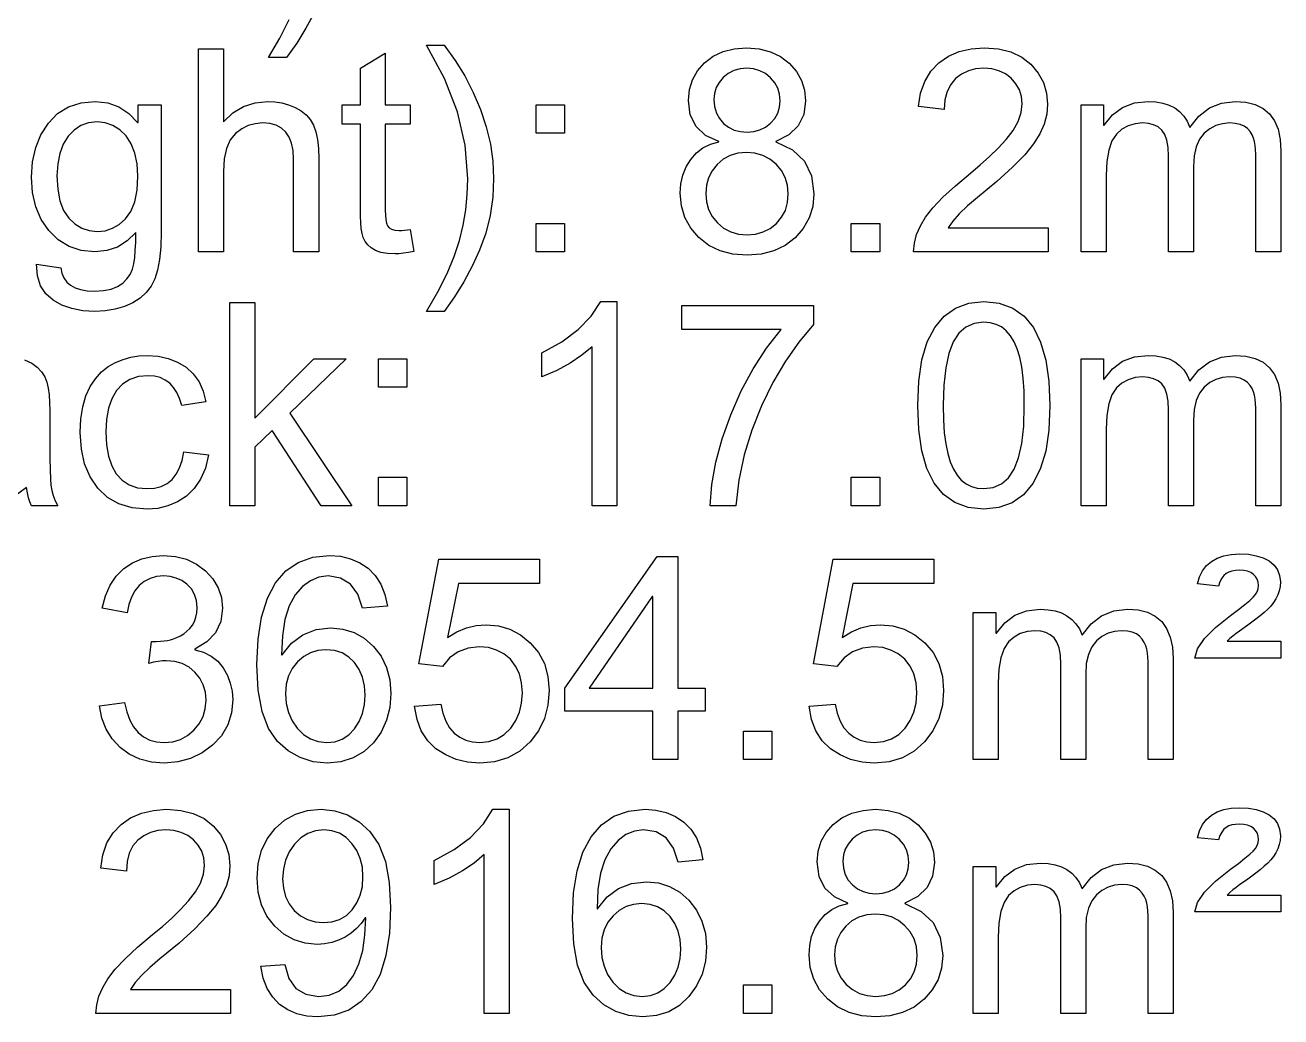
# Model space of a CAD drawing. Header units: metres. Extents: x -43 to 83, y -20 to 98.
# Drawn here: x -12.37 to 0, y -19.53 to -9.77 of the extents above; entities that cross this region are included whole.
import ezdxf

# ---------------------------------------------------------------- set-up
doc = ezdxf.new("R2010")
doc.units = ezdxf.units.M
doc.layers.add('METRICS', color=7, linetype='Continuous')

msp = doc.modelspace()

# ---------------------------------------------------------------- linework, layer by layer
at = {"layer": 'METRICS'}
for points in [[(-9.518, -9.642), (-9.601, -9.796), (-9.692, -9.944), (-9.793, -10.087), (-9.969, -10.087), (-9.857, -9.894), (-9.766, -9.713)], [(-9.476, -12), (-9.723, -12), (-9.723, -11.086), (-9.728, -11.003), (-9.742, -10.931), (-9.766, -10.87), (-9.799, -10.82), (-9.842, -10.781), (-9.895, -10.753), (-9.956, -10.737), (-10.027, -10.731), (-10.1, -10.738), (-10.169, -10.757), (-10.234, -10.79), (-10.295, -10.836), (-10.347, -10.898), (-10.384, -10.981), (-10.406, -11.085), (-10.413, -11.209), (-10.413, -12), (-10.659, -12), (-10.659, -10), (-10.413, -10), (-10.413, -10.718), (-10.321, -10.631), (-10.217, -10.569), (-10.102, -10.532), (-9.977, -10.52), (-9.907, -10.523), (-9.839, -10.534), (-9.773, -10.552), (-9.708, -10.577), (-9.649, -10.61), (-9.599, -10.65), (-9.559, -10.698), (-9.528, -10.753), (-9.505, -10.818), (-9.489, -10.895), (-9.479, -10.983), (-9.476, -11.083), (-9.476, -12)], [(-8.239, -9.966), (-8.132, -10.114), (-8.036, -10.268), (-7.954, -10.43), (-7.883, -10.598), (-7.826, -10.768), (-7.785, -10.939), (-7.761, -11.108), (-7.753, -11.277), (-7.762, -11.463), (-7.788, -11.643), (-7.831, -11.816), (-7.891, -11.982), (-7.964, -12.142), (-8.047, -12.296), (-8.138, -12.444), (-8.239, -12.587), (-8.415, -12.587), (-8.303, -12.394), (-8.212, -12.213), (-8.141, -12.045), (-8.089, -11.889), (-8.053, -11.738), (-8.027, -11.587), (-8.012, -11.434), (-8.007, -11.28), (-8.032, -10.95), (-8.109, -10.621), (-8.236, -10.293), (-8.415, -9.966), (-8.239, -9.966)], [(-4.974, -10.918), (-4.81, -10.995), (-4.693, -11.106), (-4.622, -11.251), (-4.599, -11.43), (-4.61, -11.553), (-4.645, -11.666), (-4.703, -11.769), (-4.783, -11.861), (-4.882, -11.937), (-4.994, -11.991), (-5.118, -12.023), (-5.256, -12.034), (-5.396, -12.023), (-5.521, -11.99), (-5.633, -11.936), (-5.732, -11.859), (-5.812, -11.767), (-5.87, -11.663), (-5.904, -11.548), (-5.915, -11.422), (-5.909, -11.33), (-5.89, -11.244), (-5.857, -11.164), (-5.812, -11.09), (-5.756, -11.026), (-5.692, -10.976), (-5.618, -10.94), (-5.535, -10.918), (-5.535, -10.913), (-5.666, -10.853), (-5.76, -10.765), (-5.816, -10.65), (-5.835, -10.508), (-5.825, -10.402), (-5.795, -10.305), (-5.746, -10.217), (-5.677, -10.138), (-5.591, -10.074), (-5.494, -10.027), (-5.384, -10), (-5.262, -9.99), (-5.138, -10), (-5.026, -10.029), (-4.927, -10.076), (-4.841, -10.143), (-4.771, -10.224), (-4.721, -10.312), (-4.691, -10.409), (-4.681, -10.513), (-4.699, -10.648), (-4.754, -10.76), (-4.846, -10.848), (-4.974, -10.913), (-4.974, -10.918)], [(-2.292, -12), (-3.617, -12), (-3.609, -11.915), (-3.587, -11.83), (-3.55, -11.744), (-3.499, -11.658), (-3.427, -11.565), (-3.329, -11.462), (-3.206, -11.349), (-3.057, -11.224), (-2.961, -11.144), (-2.87, -11.062), (-2.784, -10.978), (-2.704, -10.892), (-2.636, -10.804), (-2.587, -10.717), (-2.558, -10.629), (-2.548, -10.542), (-2.555, -10.469), (-2.575, -10.403), (-2.609, -10.344), (-2.656, -10.291), (-2.713, -10.248), (-2.777, -10.217), (-2.848, -10.199), (-2.926, -10.192), (-3.006, -10.199), (-3.078, -10.218), (-3.144, -10.25), (-3.203, -10.294), (-3.252, -10.351), (-3.288, -10.421), (-3.309, -10.503), (-3.317, -10.598), (-3.569, -10.569), (-3.548, -10.437), (-3.507, -10.321), (-3.448, -10.222), (-3.369, -10.139), (-3.275, -10.074), (-3.169, -10.028), (-3.051, -10), (-2.921, -9.99), (-2.782, -10.001), (-2.659, -10.031), (-2.552, -10.082), (-2.462, -10.153), (-2.39, -10.239), (-2.339, -10.333), (-2.308, -10.436), (-2.297, -10.547), (-2.306, -10.644), (-2.332, -10.741), (-2.375, -10.838), (-2.436, -10.937), (-2.522, -11.043), (-2.643, -11.167), (-2.798, -11.307), (-2.988, -11.464), (-3.087, -11.547), (-3.168, -11.625), (-3.231, -11.697), (-3.276, -11.763), (-2.292, -11.763), (-2.292, -12)], [(-8.54, -11.997), (-8.593, -12.007), (-8.641, -12.014), (-8.685, -12.018), (-8.724, -12.019), (-8.799, -12.016), (-8.864, -12.005), (-8.917, -11.987), (-8.959, -11.962), (-8.992, -11.932), (-9.018, -11.898), (-9.037, -11.86), (-9.049, -11.819), (-9.056, -11.771), (-9.061, -11.714), (-9.064, -11.649), (-9.065, -11.576), (-9.065, -10.742), (-9.244, -10.742), (-9.244, -10.553), (-9.065, -10.553), (-9.065, -10.192), (-8.82, -10.044), (-8.82, -10.553), (-8.574, -10.553), (-8.574, -10.742), (-8.82, -10.742), (-8.82, -11.589), (-8.819, -11.64), (-8.814, -11.683), (-8.807, -11.717), (-8.797, -11.744), (-8.782, -11.764), (-8.758, -11.778), (-8.725, -11.787), (-8.683, -11.79), (-8.657, -11.789), (-8.63, -11.787), (-8.602, -11.784), (-8.574, -11.779), (-8.54, -11.997)], [(-5.256, -10.821), (-5.19, -10.816), (-5.13, -10.799), (-5.075, -10.772), (-5.025, -10.733), (-4.984, -10.687), (-4.955, -10.634), (-4.938, -10.576), (-4.932, -10.513), (-4.938, -10.448), (-4.955, -10.388), (-4.985, -10.334), (-5.027, -10.285), (-5.077, -10.245), (-5.132, -10.216), (-5.193, -10.198), (-5.259, -10.192), (-5.326, -10.198), (-5.387, -10.215), (-5.442, -10.244), (-5.491, -10.284), (-5.531, -10.332), (-5.56, -10.383), (-5.577, -10.439), (-5.583, -10.499), (-5.577, -10.57), (-5.559, -10.633), (-5.53, -10.687), (-5.488, -10.735), (-5.439, -10.773), (-5.383, -10.8), (-5.323, -10.816), (-5.256, -10.821)], [(-11.027, -11.805), (-11.031, -11.949), (-11.043, -12.074), (-11.062, -12.18), (-11.089, -12.265), (-11.125, -12.337), (-11.174, -12.401), (-11.234, -12.456), (-11.307, -12.502), (-11.389, -12.539), (-11.479, -12.565), (-11.577, -12.581), (-11.682, -12.587), (-11.8, -12.58), (-11.907, -12.559), (-12.004, -12.525), (-12.091, -12.477), (-12.163, -12.414), (-12.214, -12.334), (-12.245, -12.236), (-12.255, -12.12), (-12.016, -12.157), (-12.005, -12.211), (-11.986, -12.257), (-11.957, -12.297), (-11.92, -12.329), (-11.875, -12.354), (-11.82, -12.372), (-11.757, -12.383), (-11.685, -12.386), (-11.596, -12.381), (-11.519, -12.367), (-11.456, -12.342), (-11.405, -12.308), (-11.365, -12.267), (-11.334, -12.222), (-11.311, -12.172), (-11.297, -12.119), (-11.288, -12.057), (-11.282, -11.986), (-11.278, -11.903), (-11.277, -11.81), (-11.362, -11.893), (-11.457, -11.953), (-11.563, -11.988), (-11.679, -12), (-11.814, -11.987), (-11.934, -11.948), (-12.04, -11.883), (-12.133, -11.791), (-12.208, -11.68), (-12.261, -11.555), (-12.294, -11.417), (-12.304, -11.265), (-12.294, -11.112), (-12.263, -10.972), (-12.211, -10.846), (-12.138, -10.733), (-12.047, -10.639), (-11.939, -10.573), (-11.816, -10.533), (-11.677, -10.52), (-11.554, -10.533), (-11.444, -10.571), (-11.346, -10.636), (-11.259, -10.726), (-11.254, -10.726), (-11.254, -10.553), (-11.027, -10.553), (-11.027, -11.805)], [(-7.055, -10.832), (-7.334, -10.832), (-7.334, -10.553), (-7.055, -10.553), (-7.055, -10.832)], [(0, -12), (-0.246, -12), (-0.246, -11.086), (-0.246, -11.037), (-0.249, -10.992), (-0.253, -10.951), (-0.259, -10.913), (-0.269, -10.879), (-0.284, -10.846), (-0.304, -10.815), (-0.329, -10.786), (-0.362, -10.762), (-0.402, -10.745), (-0.45, -10.735), (-0.506, -10.731), (-0.576, -10.738), (-0.641, -10.756), (-0.701, -10.788), (-0.756, -10.832), (-0.802, -10.891), (-0.835, -10.965), (-0.854, -11.054), (-0.861, -11.16), (-0.861, -12), (-1.106, -12), (-1.106, -11.059), (-1.111, -10.972), (-1.123, -10.9), (-1.144, -10.843), (-1.173, -10.801), (-1.209, -10.77), (-1.253, -10.749), (-1.303, -10.736), (-1.36, -10.731), (-1.436, -10.738), (-1.504, -10.759), (-1.566, -10.793), (-1.62, -10.84), (-1.665, -10.907), (-1.696, -10.997), (-1.715, -11.111), (-1.722, -11.248), (-1.722, -12), (-1.967, -12), (-1.967, -10.553), (-1.746, -10.553), (-1.746, -10.754), (-1.741, -10.754), (-1.659, -10.652), (-1.559, -10.578), (-1.442, -10.534), (-1.308, -10.52), (-1.232, -10.524), (-1.163, -10.536), (-1.101, -10.555), (-1.046, -10.583), (-0.998, -10.619), (-0.957, -10.663), (-0.923, -10.714), (-0.896, -10.774), (-0.808, -10.663), (-0.704, -10.583), (-0.585, -10.536), (-0.45, -10.52), (-0.345, -10.527), (-0.253, -10.55), (-0.176, -10.588), (-0.113, -10.641), (-0.063, -10.709), (-0.028, -10.793), (-0.007, -10.892), (0, -11.005), (0, -12)], [(-11.656, -11.799), (-11.58, -11.792), (-11.508, -11.768), (-11.441, -11.729), (-11.378, -11.675), (-11.325, -11.602), (-11.287, -11.508), (-11.264, -11.393), (-11.256, -11.256), (-11.264, -11.134), (-11.285, -11.027), (-11.322, -10.936), (-11.372, -10.859), (-11.434, -10.798), (-11.502, -10.755), (-11.577, -10.729), (-11.659, -10.72), (-11.742, -10.729), (-11.817, -10.756), (-11.884, -10.8), (-11.943, -10.862), (-11.991, -10.94), (-12.026, -11.03), (-12.046, -11.134), (-12.053, -11.251), (-12.046, -11.384), (-12.024, -11.498), (-11.988, -11.592), (-11.938, -11.668), (-11.877, -11.725), (-11.81, -11.767), (-11.736, -11.791), (-11.656, -11.799)], [(-5.256, -11.832), (-5.173, -11.825), (-5.098, -11.804), (-5.029, -11.769), (-4.967, -11.72), (-4.917, -11.66), (-4.88, -11.592), (-4.859, -11.515), (-4.851, -11.43), (-4.859, -11.344), (-4.881, -11.267), (-4.918, -11.198), (-4.971, -11.136), (-5.034, -11.086), (-5.103, -11.05), (-5.179, -11.029), (-5.262, -11.022), (-5.347, -11.029), (-5.424, -11.051), (-5.492, -11.088), (-5.553, -11.14), (-5.601, -11.202), (-5.636, -11.27), (-5.657, -11.344), (-5.664, -11.424), (-5.657, -11.507), (-5.636, -11.584), (-5.6, -11.653), (-5.549, -11.715), (-5.488, -11.766), (-5.418, -11.803), (-5.341, -11.825), (-5.256, -11.832)], [(-7.055, -12), (-7.334, -12), (-7.334, -11.72), (-7.055, -11.72), (-7.055, -12)], [(-3.951, -12), (-4.231, -12), (-4.231, -11.72), (-3.951, -11.72), (-3.951, -12)], [(-6.539, -14.5), (-6.784, -14.5), (-6.784, -12.935), (-6.884, -13.019), (-7, -13.097), (-7.131, -13.167), (-7.277, -13.231), (-7.277, -12.994), (-7.082, -12.886), (-6.92, -12.766), (-6.792, -12.634), (-6.698, -12.49), (-6.539, -12.49), (-6.539, -14.5)], [(-2.926, -12.49), (-2.773, -12.506), (-2.641, -12.554), (-2.529, -12.634), (-2.437, -12.746), (-2.366, -12.89), (-2.315, -13.066), (-2.284, -13.274), (-2.274, -13.514), (-2.285, -13.756), (-2.316, -13.964), (-2.369, -14.14), (-2.443, -14.282), (-2.536, -14.393), (-2.648, -14.471), (-2.778, -14.518), (-2.926, -14.534), (-3.079, -14.518), (-3.211, -14.47), (-3.323, -14.391), (-3.414, -14.279), (-3.486, -14.135), (-3.536, -13.96), (-3.567, -13.753), (-3.577, -13.514), (-3.567, -13.272), (-3.535, -13.063), (-3.482, -12.887), (-3.409, -12.744), (-3.315, -12.633), (-3.204, -12.554), (-3.074, -12.506), (-2.926, -12.49)], [(-9.15, -14.5), (-9.452, -14.5), (-9.933, -13.759), (-10.106, -13.924), (-10.106, -14.5), (-10.352, -14.5), (-10.352, -12.5), (-10.106, -12.5), (-10.106, -13.639), (-9.525, -13.053), (-9.206, -13.053), (-9.76, -13.589), (-9.15, -14.5)], [(-4.604, -12.717), (-4.747, -12.888), (-4.879, -13.078), (-5.002, -13.288), (-5.115, -13.516), (-5.211, -13.756), (-5.286, -14), (-5.338, -14.248), (-5.368, -14.5), (-5.619, -14.5), (-5.603, -14.291), (-5.564, -14.072), (-5.503, -13.843), (-5.418, -13.604), (-5.315, -13.369), (-5.198, -13.151), (-5.067, -12.949), (-4.921, -12.765), (-5.899, -12.765), (-5.899, -12.527), (-4.604, -12.527), (-4.604, -12.717)], [(-2.926, -14.332), (-2.833, -14.32), (-2.753, -14.284), (-2.684, -14.224), (-2.628, -14.141), (-2.583, -14.029), (-2.552, -13.888), (-2.533, -13.716), (-2.527, -13.514), (-2.529, -13.37), (-2.538, -13.243), (-2.552, -13.132), (-2.571, -13.037), (-2.596, -12.955), (-2.627, -12.885), (-2.663, -12.826), (-2.705, -12.778), (-2.752, -12.74), (-2.805, -12.714), (-2.864, -12.698), (-2.929, -12.692), (-3.022, -12.705), (-3.102, -12.741), (-3.171, -12.802), (-3.226, -12.887), (-3.27, -13), (-3.301, -13.142), (-3.32, -13.313), (-3.326, -13.514), (-3.323, -13.655), (-3.315, -13.781), (-3.301, -13.892), (-3.281, -13.987), (-3.256, -14.069), (-3.225, -14.139), (-3.189, -14.199), (-3.147, -14.247), (-3.1, -14.284), (-3.048, -14.311), (-2.99, -14.327), (-2.926, -14.332)], [(-12.372, -13.063), (-12.302, -13.097), (-12.247, -13.137), (-12.204, -13.182), (-12.172, -13.231), (-12.152, -13.283), (-12.14, -13.342), (-12.131, -13.408), (-12.126, -13.482), (-12.124, -13.564), (-12.124, -13.894), (-12.123, -14.033), (-12.121, -14.146), (-12.118, -14.235), (-12.113, -14.299), (-12.104, -14.35), (-12.09, -14.401), (-12.07, -14.451), (-12.045, -14.5)], [(-10.561, -13.999), (-10.592, -14.129), (-10.639, -14.239), (-10.701, -14.331), (-10.779, -14.405), (-10.867, -14.462), (-10.961, -14.502), (-11.06, -14.526), (-11.165, -14.534), (-11.314, -14.521), (-11.444, -14.482), (-11.557, -14.418), (-11.652, -14.327), (-11.727, -14.216), (-11.781, -14.087), (-11.813, -13.942), (-11.824, -13.78), (-11.818, -13.646), (-11.799, -13.525), (-11.768, -13.419), (-11.725, -13.327), (-11.673, -13.249), (-11.614, -13.183), (-11.549, -13.129), (-11.477, -13.089), (-11.402, -13.059), (-11.325, -13.037), (-11.246, -13.024), (-11.165, -13.02), (-11.057, -13.027), (-10.958, -13.049), (-10.866, -13.085), (-10.782, -13.136), (-10.711, -13.201), (-10.654, -13.279), (-10.613, -13.371), (-10.587, -13.477), (-10.824, -13.514), (-10.845, -13.445), (-10.872, -13.386), (-10.905, -13.335), (-10.943, -13.294), (-10.988, -13.262), (-11.037, -13.239), (-11.093, -13.225), (-11.154, -13.22), (-11.251, -13.229), (-11.335, -13.257), (-11.407, -13.302), (-11.467, -13.366), (-11.513, -13.447), (-11.546, -13.541), (-11.566, -13.65), (-11.573, -13.774), (-11.566, -13.9), (-11.547, -14.011), (-11.514, -14.107), (-11.469, -14.187), (-11.411, -14.25), (-11.341, -14.296), (-11.26, -14.323), (-11.168, -14.332), (-11.093, -14.327), (-11.026, -14.31), (-10.968, -14.281), (-10.919, -14.241), (-10.878, -14.19), (-10.845, -14.128), (-10.821, -14.054), (-10.805, -13.969), (-10.561, -13.999)], [(-8.608, -13.332), (-8.888, -13.332), (-8.888, -13.053), (-8.608, -13.053), (-8.608, -13.332)], [(0, -14.5), (-0.246, -14.5), (-0.246, -13.586), (-0.246, -13.537), (-0.249, -13.492), (-0.253, -13.451), (-0.259, -13.413), (-0.269, -13.379), (-0.284, -13.346), (-0.304, -13.315), (-0.329, -13.286), (-0.362, -13.262), (-0.402, -13.245), (-0.45, -13.235), (-0.506, -13.231), (-0.576, -13.238), (-0.641, -13.256), (-0.701, -13.288), (-0.756, -13.332), (-0.802, -13.391), (-0.835, -13.465), (-0.854, -13.554), (-0.861, -13.66), (-0.861, -14.5), (-1.106, -14.5), (-1.106, -13.559), (-1.111, -13.472), (-1.123, -13.4), (-1.144, -13.343), (-1.173, -13.301), (-1.209, -13.27), (-1.253, -13.249), (-1.303, -13.236), (-1.36, -13.231), (-1.436, -13.238), (-1.504, -13.259), (-1.566, -13.293), (-1.62, -13.34), (-1.665, -13.407), (-1.696, -13.497), (-1.715, -13.611), (-1.722, -13.748), (-1.722, -14.5), (-1.967, -14.5), (-1.967, -13.053), (-1.746, -13.053), (-1.746, -13.254), (-1.741, -13.254), (-1.659, -13.152), (-1.559, -13.078), (-1.442, -13.034), (-1.308, -13.02), (-1.232, -13.024), (-1.163, -13.036), (-1.101, -13.055), (-1.046, -13.083), (-0.998, -13.119), (-0.957, -13.163), (-0.923, -13.214), (-0.896, -13.274), (-0.808, -13.163), (-0.704, -13.083), (-0.585, -13.036), (-0.45, -13.02), (-0.345, -13.027), (-0.253, -13.05), (-0.176, -13.088), (-0.113, -13.141), (-0.063, -13.209), (-0.028, -13.293), (-0.007, -13.392), (0, -13.505), (0, -14.5)], [(-8.608, -14.5), (-8.888, -14.5), (-8.888, -14.22), (-8.608, -14.22), (-8.608, -14.5)], [(-3.951, -14.5), (-4.231, -14.5), (-4.231, -14.22), (-3.951, -14.22), (-3.951, -14.5)], [(-12.045, -14.5), (-12.303, -14.5), (-12.319, -14.463), (-12.333, -14.421), (-12.345, -14.374), (-12.353, -14.321), (-12.479, -14.414)], [(-10.697, -15.918), (-10.61, -15.943), (-10.534, -15.981), (-10.47, -16.032), (-10.417, -16.098), (-10.375, -16.171), (-10.346, -16.248), (-10.328, -16.328), (-10.322, -16.411), (-10.334, -16.541), (-10.372, -16.659), (-10.434, -16.765), (-10.52, -16.859), (-10.625, -16.935), (-10.739, -16.99), (-10.862, -17.023), (-10.996, -17.034), (-11.122, -17.024), (-11.237, -16.996), (-11.341, -16.947), (-11.432, -16.88), (-11.509, -16.797), (-11.569, -16.701), (-11.61, -16.593), (-11.633, -16.472), (-11.387, -16.438), (-11.365, -16.531), (-11.335, -16.611), (-11.298, -16.679), (-11.253, -16.734), (-11.2, -16.777), (-11.14, -16.808), (-11.072, -16.826), (-10.996, -16.832), (-10.913, -16.825), (-10.837, -16.802), (-10.768, -16.764), (-10.705, -16.711), (-10.652, -16.648), (-10.615, -16.577), (-10.593, -16.5), (-10.585, -16.416), (-10.592, -16.336), (-10.612, -16.263), (-10.646, -16.197), (-10.694, -16.138), (-10.752, -16.089), (-10.819, -16.055), (-10.894, -16.034), (-10.977, -16.027), (-11.014, -16.029), (-11.056, -16.034), (-11.101, -16.042), (-11.15, -16.053), (-11.121, -15.838), (-11.075, -15.837), (-11.033, -15.835), (-10.997, -15.832), (-10.966, -15.828), (-10.936, -15.822), (-10.905, -15.812), (-10.872, -15.798), (-10.838, -15.782), (-10.804, -15.761), (-10.773, -15.737), (-10.745, -15.708), (-10.72, -15.676), (-10.7, -15.639), (-10.686, -15.599), (-10.677, -15.554), (-10.674, -15.505), (-10.68, -15.435), (-10.699, -15.373), (-10.73, -15.319), (-10.773, -15.274), (-10.824, -15.238), (-10.879, -15.213), (-10.938, -15.197), (-11.001, -15.192), (-11.072, -15.198), (-11.136, -15.216), (-11.193, -15.245), (-11.244, -15.286), (-11.286, -15.339), (-11.32, -15.401), (-11.345, -15.473), (-11.362, -15.555), (-11.607, -15.51), (-11.576, -15.388), (-11.531, -15.282), (-11.471, -15.193), (-11.396, -15.12), (-11.311, -15.063), (-11.217, -15.023), (-11.116, -14.999), (-11.007, -14.99), (-10.887, -15), (-10.778, -15.028), (-10.679, -15.075), (-10.59, -15.141), (-10.517, -15.221), (-10.465, -15.309), (-10.433, -15.405), (-10.423, -15.51), (-10.44, -15.64), (-10.491, -15.751), (-10.577, -15.841), (-10.697, -15.913), (-10.697, -15.918)], [(-9.836, -15.969), (-9.743, -15.853), (-9.631, -15.77), (-9.502, -15.72), (-9.355, -15.704), (-9.237, -15.715), (-9.128, -15.749), (-9.028, -15.806), (-8.937, -15.885), (-8.862, -15.982), (-8.808, -16.092), (-8.776, -16.214), (-8.765, -16.349), (-8.776, -16.486), (-8.808, -16.613), (-8.862, -16.729), (-8.937, -16.834), (-9.029, -16.922), (-9.136, -16.984), (-9.257, -17.022), (-9.392, -17.034), (-9.53, -17.021), (-9.658, -16.981), (-9.775, -16.914), (-9.882, -16.821), (-9.971, -16.694), (-10.034, -16.526), (-10.072, -16.316), (-10.085, -16.064), (-10.073, -15.813), (-10.039, -15.596), (-9.981, -15.411), (-9.901, -15.26), (-9.799, -15.142), (-9.677, -15.058), (-9.533, -15.007), (-9.37, -14.99), (-9.262, -14.998), (-9.162, -15.022), (-9.071, -15.061), (-8.989, -15.116), (-8.919, -15.186), (-8.864, -15.272), (-8.824, -15.373), (-8.799, -15.488), (-9.045, -15.51), (-9.091, -15.371), (-9.163, -15.272), (-9.26, -15.212), (-9.383, -15.192), (-9.474, -15.204), (-9.558, -15.239), (-9.636, -15.297), (-9.707, -15.379), (-9.766, -15.486), (-9.808, -15.62), (-9.833, -15.781), (-9.842, -15.969), (-9.836, -15.969)], [(-8.206, -15.798), (-8.114, -15.743), (-8.02, -15.704), (-7.924, -15.68), (-7.827, -15.673), (-7.706, -15.684), (-7.593, -15.717), (-7.488, -15.772), (-7.392, -15.849), (-7.31, -15.945), (-7.252, -16.055), (-7.218, -16.181), (-7.206, -16.321), (-7.218, -16.464), (-7.253, -16.596), (-7.312, -16.716), (-7.394, -16.826), (-7.496, -16.917), (-7.612, -16.982), (-7.743, -17.021), (-7.888, -17.034), (-8.009, -17.025), (-8.121, -16.999), (-8.225, -16.955), (-8.321, -16.893), (-8.402, -16.814), (-8.465, -16.718), (-8.507, -16.605), (-8.531, -16.475), (-8.274, -16.456), (-8.254, -16.544), (-8.225, -16.621), (-8.187, -16.686), (-8.141, -16.739), (-8.086, -16.78), (-8.026, -16.809), (-7.96, -16.826), (-7.888, -16.832), (-7.799, -16.823), (-7.719, -16.797), (-7.648, -16.753), (-7.585, -16.691), (-7.535, -16.616), (-7.498, -16.534), (-7.477, -16.443), (-7.469, -16.344), (-7.477, -16.244), (-7.499, -16.156), (-7.536, -16.079), (-7.588, -16.012), (-7.652, -15.959), (-7.724, -15.921), (-7.804, -15.898), (-7.894, -15.891), (-8.005, -15.903), (-8.102, -15.939), (-8.186, -15.999), (-8.256, -16.083), (-8.488, -16.056), (-8.293, -15.027), (-7.302, -15.027), (-7.302, -15.265), (-8.098, -15.265), (-8.206, -15.798)], [(-5.67, -16.523), (-5.94, -16.523), (-5.94, -17), (-6.186, -17), (-6.186, -16.523), (-7.052, -16.523), (-7.052, -16.296), (-6.142, -15), (-5.94, -15), (-5.94, -16.296), (-5.67, -16.296), (-5.67, -16.523)], [(-4.322, -15.798), (-4.23, -15.743), (-4.136, -15.704), (-4.04, -15.68), (-3.943, -15.673), (-3.822, -15.684), (-3.709, -15.717), (-3.604, -15.772), (-3.508, -15.849), (-3.426, -15.945), (-3.368, -16.055), (-3.334, -16.181), (-3.322, -16.321), (-3.334, -16.464), (-3.369, -16.596), (-3.428, -16.716), (-3.51, -16.826), (-3.612, -16.917), (-3.728, -16.982), (-3.859, -17.021), (-4.004, -17.034), (-4.125, -17.025), (-4.237, -16.999), (-4.341, -16.955), (-4.437, -16.893), (-4.518, -16.814), (-4.58, -16.718), (-4.623, -16.605), (-4.647, -16.475), (-4.39, -16.456), (-4.37, -16.544), (-4.341, -16.621), (-4.303, -16.686), (-4.256, -16.739), (-4.202, -16.78), (-4.142, -16.809), (-4.076, -16.826), (-4.004, -16.832), (-3.915, -16.823), (-3.835, -16.797), (-3.764, -16.753), (-3.701, -16.691), (-3.65, -16.616), (-3.614, -16.534), (-3.593, -16.443), (-3.585, -16.344), (-3.593, -16.244), (-3.615, -16.156), (-3.652, -16.079), (-3.704, -16.012), (-3.768, -15.959), (-3.84, -15.921), (-3.92, -15.898), (-4.01, -15.891), (-4.121, -15.903), (-4.218, -15.939), (-4.302, -15.999), (-4.372, -16.083), (-4.604, -16.056), (-4.409, -15.027), (-3.417, -15.027), (-3.417, -15.265), (-4.214, -15.265), (-4.322, -15.798)], [(0, -16), (-0.849, -16), (-0.821, -15.908), (-0.753, -15.807), (-0.645, -15.698), (-0.497, -15.581), (-0.418, -15.522), (-0.354, -15.472), (-0.305, -15.432), (-0.272, -15.402), (-0.25, -15.375), (-0.234, -15.347), (-0.224, -15.318), (-0.221, -15.286), (-0.224, -15.253), (-0.233, -15.223), (-0.249, -15.198), (-0.27, -15.176), (-0.297, -15.159), (-0.329, -15.146), (-0.366, -15.139), (-0.408, -15.136), (-0.447, -15.138), (-0.482, -15.144), (-0.513, -15.154), (-0.54, -15.168), (-0.562, -15.187), (-0.582, -15.214), (-0.6, -15.249), (-0.614, -15.291), (-0.821, -15.27), (-0.8, -15.201), (-0.771, -15.141), (-0.732, -15.09), (-0.684, -15.048), (-0.628, -15.016), (-0.562, -14.993), (-0.488, -14.979), (-0.405, -14.974), (-0.32, -14.978), (-0.243, -14.992), (-0.175, -15.014), (-0.115, -15.044), (-0.067, -15.084), (-0.033, -15.131), (-0.012, -15.187), (-0.005, -15.251), (-0.008, -15.296), (-0.016, -15.338), (-0.03, -15.379), (-0.049, -15.417), (-0.073, -15.453), (-0.099, -15.488), (-0.13, -15.52), (-0.163, -15.551), (-0.205, -15.585), (-0.259, -15.627), (-0.327, -15.677), (-0.408, -15.734), (-0.442, -15.759), (-0.473, -15.784), (-0.502, -15.809), (-0.528, -15.835), (0, -15.835), (0, -16)], [(-6.186, -16.296), (-6.186, -15.393), (-6.191, -15.393), (-6.812, -16.296), (-6.186, -16.296)], [(-1.061, -17), (-1.307, -17), (-1.307, -16.086), (-1.308, -16.037), (-1.31, -15.992), (-1.315, -15.951), (-1.321, -15.913), (-1.33, -15.879), (-1.345, -15.846), (-1.365, -15.815), (-1.391, -15.786), (-1.423, -15.762), (-1.463, -15.745), (-1.511, -15.735), (-1.568, -15.731), (-1.637, -15.738), (-1.702, -15.756), (-1.762, -15.788), (-1.817, -15.832), (-1.863, -15.891), (-1.896, -15.965), (-1.916, -16.054), (-1.922, -16.16), (-1.922, -17), (-2.168, -17), (-2.168, -16.059), (-2.172, -15.972), (-2.184, -15.9), (-2.205, -15.843), (-2.234, -15.801), (-2.271, -15.77), (-2.314, -15.749), (-2.364, -15.736), (-2.422, -15.731), (-2.497, -15.738), (-2.566, -15.759), (-2.627, -15.793), (-2.681, -15.84), (-2.726, -15.907), (-2.758, -15.997), (-2.777, -16.111), (-2.783, -16.248), (-2.783, -17), (-3.029, -17), (-3.029, -15.553), (-2.808, -15.553), (-2.808, -15.754), (-2.802, -15.754), (-2.72, -15.652), (-2.62, -15.578), (-2.504, -15.534), (-2.37, -15.52), (-2.293, -15.524), (-2.224, -15.536), (-2.162, -15.555), (-2.107, -15.583), (-2.059, -15.619), (-2.018, -15.663), (-1.984, -15.714), (-1.958, -15.774), (-1.869, -15.663), (-1.766, -15.583), (-1.646, -15.536), (-1.512, -15.52), (-1.406, -15.527), (-1.315, -15.55), (-1.237, -15.588), (-1.174, -15.641), (-1.125, -15.709), (-1.09, -15.793), (-1.068, -15.892), (-1.061, -16.005), (-1.061, -17)], [(-9.397, -16.832), (-9.316, -16.824), (-9.244, -16.798), (-9.179, -16.755), (-9.123, -16.696), (-9.077, -16.624), (-9.044, -16.545), (-9.024, -16.459), (-9.018, -16.366), (-9.024, -16.273), (-9.044, -16.189), (-9.077, -16.113), (-9.123, -16.045), (-9.18, -15.99), (-9.246, -15.95), (-9.321, -15.926), (-9.405, -15.918), (-9.484, -15.926), (-9.556, -15.948), (-9.623, -15.985), (-9.685, -16.038), (-9.736, -16.102), (-9.773, -16.176), (-9.795, -16.259), (-9.802, -16.352), (-9.795, -16.448), (-9.773, -16.536), (-9.737, -16.618), (-9.687, -16.692), (-9.626, -16.753), (-9.557, -16.797), (-9.481, -16.823), (-9.397, -16.832)], [(-5.012, -17), (-5.292, -17), (-5.292, -16.72), (-5.012, -16.72), (-5.012, -17)], [(-10.345, -19.5), (-11.67, -19.5), (-11.662, -19.415), (-11.64, -19.33), (-11.603, -19.244), (-11.552, -19.158), (-11.48, -19.065), (-11.383, -18.962), (-11.259, -18.849), (-11.111, -18.724), (-11.014, -18.644), (-10.923, -18.562), (-10.838, -18.478), (-10.757, -18.392), (-10.689, -18.304), (-10.641, -18.217), (-10.611, -18.129), (-10.602, -18.042), (-10.608, -17.969), (-10.628, -17.903), (-10.662, -17.844), (-10.709, -17.791), (-10.766, -17.748), (-10.83, -17.717), (-10.901, -17.699), (-10.98, -17.692), (-11.059, -17.699), (-11.131, -17.718), (-11.197, -17.75), (-11.256, -17.794), (-11.306, -17.851), (-11.341, -17.921), (-11.362, -18.003), (-11.37, -18.098), (-11.622, -18.069), (-11.601, -17.937), (-11.561, -17.821), (-11.501, -17.722), (-11.422, -17.639), (-11.328, -17.574), (-11.222, -17.528), (-11.104, -17.5), (-10.974, -17.49), (-10.835, -17.501), (-10.712, -17.531), (-10.605, -17.582), (-10.515, -17.653), (-10.443, -17.739), (-10.392, -17.833), (-10.361, -17.936), (-10.351, -18.047), (-10.359, -18.144), (-10.385, -18.241), (-10.429, -18.338), (-10.489, -18.437), (-10.576, -18.543), (-10.696, -18.667), (-10.851, -18.807), (-11.041, -18.964), (-11.14, -19.047), (-11.221, -19.125), (-11.284, -19.197), (-11.329, -19.263), (-10.345, -19.263), (-10.345, -19.5)], [(-9.018, -18.559), (-9.057, -18.615), (-9.104, -18.665), (-9.157, -18.709), (-9.216, -18.748), (-9.281, -18.78), (-9.348, -18.803), (-9.417, -18.816), (-9.49, -18.821), (-9.609, -18.809), (-9.718, -18.775), (-9.818, -18.719), (-9.909, -18.64), (-9.985, -18.543), (-10.039, -18.431), (-10.071, -18.306), (-10.082, -18.167), (-10.071, -18.025), (-10.038, -17.897), (-9.983, -17.782), (-9.906, -17.68), (-9.812, -17.597), (-9.705, -17.538), (-9.585, -17.502), (-9.453, -17.49), (-9.318, -17.504), (-9.193, -17.545), (-9.078, -17.612), (-8.971, -17.707), (-8.882, -17.836), (-8.819, -18.003), (-8.781, -18.211), (-8.768, -18.458), (-8.78, -18.711), (-8.814, -18.931), (-8.872, -19.116), (-8.954, -19.267), (-9.056, -19.384), (-9.179, -19.467), (-9.322, -19.517), (-9.484, -19.534), (-9.592, -19.526), (-9.691, -19.503), (-9.781, -19.465), (-9.861, -19.411), (-9.929, -19.341), (-9.983, -19.255), (-10.021, -19.154), (-10.045, -19.036), (-9.81, -19.017), (-9.769, -19.155), (-9.7, -19.253), (-9.603, -19.312), (-9.479, -19.332), (-9.372, -19.319), (-9.279, -19.281), (-9.199, -19.216), (-9.132, -19.126), (-9.08, -19.013), (-9.042, -18.88), (-9.02, -18.729), (-9.012, -18.559), (-9.018, -18.559)], [(-7.6, -19.5), (-7.846, -19.5), (-7.846, -17.935), (-7.946, -18.019), (-8.061, -18.097), (-8.192, -18.167), (-8.338, -18.231), (-8.338, -17.994), (-8.143, -17.886), (-7.982, -17.766), (-7.854, -17.634), (-7.76, -17.49), (-7.6, -17.49), (-7.6, -19.5)], [(-6.729, -18.469), (-6.635, -18.353), (-6.524, -18.27), (-6.394, -18.22), (-6.247, -18.204), (-6.129, -18.215), (-6.02, -18.249), (-5.92, -18.306), (-5.829, -18.385), (-5.754, -18.482), (-5.701, -18.592), (-5.668, -18.714), (-5.658, -18.849), (-5.668, -18.986), (-5.7, -19.113), (-5.754, -19.229), (-5.829, -19.334), (-5.921, -19.422), (-6.028, -19.484), (-6.149, -19.522), (-6.284, -19.534), (-6.422, -19.521), (-6.55, -19.481), (-6.668, -19.414), (-6.774, -19.321), (-6.863, -19.194), (-6.926, -19.026), (-6.964, -18.816), (-6.977, -18.564), (-6.965, -18.313), (-6.931, -18.096), (-6.874, -17.911), (-6.793, -17.76), (-6.691, -17.642), (-6.569, -17.558), (-6.426, -17.507), (-6.262, -17.49), (-6.154, -17.498), (-6.054, -17.522), (-5.963, -17.561), (-5.881, -17.616), (-5.811, -17.686), (-5.756, -17.772), (-5.716, -17.873), (-5.692, -17.988), (-5.937, -18.01), (-5.983, -17.871), (-6.055, -17.772), (-6.153, -17.712), (-6.276, -17.692), (-6.366, -17.704), (-6.451, -17.739), (-6.528, -17.797), (-6.599, -17.879), (-6.658, -17.986), (-6.7, -18.12), (-6.726, -18.281), (-6.734, -18.469), (-6.729, -18.469)], [(-3.705, -18.418), (-3.541, -18.495), (-3.424, -18.606), (-3.354, -18.751), (-3.33, -18.93), (-3.342, -19.053), (-3.376, -19.166), (-3.434, -19.269), (-3.514, -19.361), (-3.613, -19.437), (-3.725, -19.491), (-3.85, -19.523), (-3.988, -19.534), (-4.127, -19.523), (-4.253, -19.49), (-4.365, -19.436), (-4.463, -19.359), (-4.543, -19.267), (-4.601, -19.163), (-4.635, -19.048), (-4.647, -18.922), (-4.64, -18.83), (-4.621, -18.744), (-4.589, -18.664), (-4.544, -18.59), (-4.488, -18.526), (-4.423, -18.476), (-4.349, -18.44), (-4.266, -18.418), (-4.266, -18.413), (-4.397, -18.353), (-4.491, -18.265), (-4.547, -18.15), (-4.566, -18.008), (-4.556, -17.902), (-4.527, -17.805), (-4.477, -17.717), (-4.408, -17.638), (-4.323, -17.574), (-4.225, -17.527), (-4.115, -17.5), (-3.993, -17.49), (-3.869, -17.5), (-3.758, -17.529), (-3.659, -17.576), (-3.572, -17.643), (-3.502, -17.724), (-3.452, -17.812), (-3.422, -17.909), (-3.412, -18.013), (-3.43, -18.148), (-3.485, -18.26), (-3.577, -18.348), (-3.705, -18.413), (-3.705, -18.418)], [(0, -18.5), (-0.849, -18.5), (-0.821, -18.408), (-0.753, -18.307), (-0.645, -18.198), (-0.497, -18.081), (-0.418, -18.022), (-0.354, -17.972), (-0.305, -17.932), (-0.272, -17.902), (-0.25, -17.875), (-0.234, -17.847), (-0.224, -17.818), (-0.221, -17.786), (-0.224, -17.753), (-0.233, -17.723), (-0.249, -17.698), (-0.27, -17.676), (-0.297, -17.659), (-0.329, -17.646), (-0.366, -17.639), (-0.408, -17.636), (-0.447, -17.638), (-0.482, -17.644), (-0.513, -17.654), (-0.54, -17.668), (-0.562, -17.687), (-0.582, -17.714), (-0.6, -17.749), (-0.614, -17.791), (-0.821, -17.77), (-0.8, -17.701), (-0.771, -17.641), (-0.732, -17.59), (-0.684, -17.548), (-0.628, -17.516), (-0.562, -17.493), (-0.488, -17.479), (-0.405, -17.474), (-0.32, -17.478), (-0.243, -17.492), (-0.175, -17.514), (-0.115, -17.544), (-0.067, -17.584), (-0.033, -17.631), (-0.012, -17.687), (-0.005, -17.751), (-0.008, -17.796), (-0.016, -17.838), (-0.03, -17.879), (-0.049, -17.917), (-0.073, -17.953), (-0.099, -17.988), (-0.13, -18.02), (-0.163, -18.051), (-0.205, -18.085), (-0.259, -18.127), (-0.327, -18.177), (-0.408, -18.234), (-0.442, -18.259), (-0.473, -18.284), (-0.502, -18.309), (-0.528, -18.335), (0, -18.335), (0, -18.5)], [(-9.431, -18.606), (-9.346, -18.598), (-9.27, -18.575), (-9.203, -18.535), (-9.145, -18.479), (-9.099, -18.411), (-9.066, -18.334), (-9.046, -18.25), (-9.04, -18.156), (-9.046, -18.061), (-9.067, -17.975), (-9.101, -17.896), (-9.148, -17.825), (-9.206, -17.767), (-9.272, -17.726), (-9.345, -17.701), (-9.426, -17.692), (-9.508, -17.701), (-9.583, -17.728), (-9.652, -17.772), (-9.714, -17.834), (-9.765, -17.908), (-9.802, -17.99), (-9.823, -18.079), (-9.831, -18.175), (-9.824, -18.266), (-9.802, -18.348), (-9.766, -18.421), (-9.716, -18.486), (-9.655, -18.538), (-9.587, -18.576), (-9.512, -18.599), (-9.431, -18.606)], [(-3.988, -18.321), (-3.922, -18.316), (-3.861, -18.299), (-3.806, -18.272), (-3.756, -18.233), (-3.716, -18.187), (-3.686, -18.134), (-3.669, -18.076), (-3.663, -18.013), (-3.669, -17.948), (-3.687, -17.888), (-3.716, -17.834), (-3.758, -17.785), (-3.808, -17.745), (-3.863, -17.716), (-3.924, -17.698), (-3.99, -17.692), (-4.058, -17.698), (-4.119, -17.715), (-4.174, -17.744), (-4.222, -17.784), (-4.262, -17.832), (-4.291, -17.883), (-4.308, -17.939), (-4.314, -17.999), (-4.308, -18.07), (-4.29, -18.133), (-4.261, -18.187), (-4.22, -18.235), (-4.17, -18.273), (-4.115, -18.3), (-4.054, -18.316), (-3.988, -18.321)], [(-1.061, -19.5), (-1.307, -19.5), (-1.307, -18.586), (-1.308, -18.537), (-1.31, -18.492), (-1.315, -18.451), (-1.321, -18.413), (-1.33, -18.379), (-1.345, -18.346), (-1.365, -18.315), (-1.391, -18.286), (-1.423, -18.262), (-1.463, -18.245), (-1.511, -18.235), (-1.568, -18.231), (-1.637, -18.238), (-1.702, -18.256), (-1.762, -18.288), (-1.817, -18.332), (-1.863, -18.391), (-1.896, -18.465), (-1.916, -18.554), (-1.922, -18.66), (-1.922, -19.5), (-2.168, -19.5), (-2.168, -18.559), (-2.172, -18.472), (-2.184, -18.4), (-2.205, -18.343), (-2.234, -18.301), (-2.271, -18.27), (-2.314, -18.249), (-2.364, -18.236), (-2.422, -18.231), (-2.497, -18.238), (-2.566, -18.259), (-2.627, -18.293), (-2.681, -18.34), (-2.726, -18.407), (-2.758, -18.497), (-2.777, -18.611), (-2.783, -18.748), (-2.783, -19.5), (-3.029, -19.5), (-3.029, -18.053), (-2.808, -18.053), (-2.808, -18.254), (-2.802, -18.254), (-2.72, -18.152), (-2.62, -18.078), (-2.504, -18.034), (-2.37, -18.02), (-2.293, -18.024), (-2.224, -18.036), (-2.162, -18.055), (-2.107, -18.083), (-2.059, -18.119), (-2.018, -18.163), (-1.984, -18.214), (-1.958, -18.274), (-1.869, -18.163), (-1.766, -18.083), (-1.646, -18.036), (-1.512, -18.02), (-1.406, -18.027), (-1.315, -18.05), (-1.237, -18.088), (-1.174, -18.141), (-1.125, -18.209), (-1.09, -18.293), (-1.068, -18.392), (-1.061, -18.505), (-1.061, -19.5)], [(-6.289, -19.332), (-6.209, -19.324), (-6.136, -19.298), (-6.072, -19.255), (-6.015, -19.196), (-5.969, -19.124), (-5.936, -19.045), (-5.917, -18.959), (-5.91, -18.866), (-5.917, -18.773), (-5.936, -18.689), (-5.969, -18.613), (-6.015, -18.545), (-6.072, -18.49), (-6.138, -18.45), (-6.213, -18.426), (-6.297, -18.418), (-6.376, -18.426), (-6.448, -18.448), (-6.516, -18.485), (-6.577, -18.538), (-6.628, -18.602), (-6.665, -18.676), (-6.687, -18.759), (-6.694, -18.852), (-6.687, -18.948), (-6.666, -19.036), (-6.63, -19.118), (-6.579, -19.192), (-6.518, -19.253), (-6.449, -19.297), (-6.373, -19.323), (-6.289, -19.332)], [(-3.988, -19.332), (-3.905, -19.325), (-3.829, -19.304), (-3.76, -19.269), (-3.698, -19.22), (-3.648, -19.16), (-3.612, -19.092), (-3.59, -19.015), (-3.583, -18.93), (-3.59, -18.844), (-3.612, -18.767), (-3.65, -18.698), (-3.702, -18.636), (-3.765, -18.586), (-3.834, -18.55), (-3.911, -18.529), (-3.993, -18.522), (-4.078, -18.529), (-4.155, -18.551), (-4.224, -18.588), (-4.284, -18.64), (-4.333, -18.702), (-4.368, -18.77), (-4.389, -18.844), (-4.396, -18.924), (-4.388, -19.007), (-4.367, -19.084), (-4.331, -19.153), (-4.28, -19.215), (-4.219, -19.266), (-4.15, -19.303), (-4.073, -19.325), (-3.988, -19.332)], [(-5.012, -19.5), (-5.292, -19.5), (-5.292, -19.22), (-5.012, -19.22), (-5.012, -19.5)]]:
    msp.add_lwpolyline(points, dxfattribs=at)

doc.saveas('drawing.dxf')
